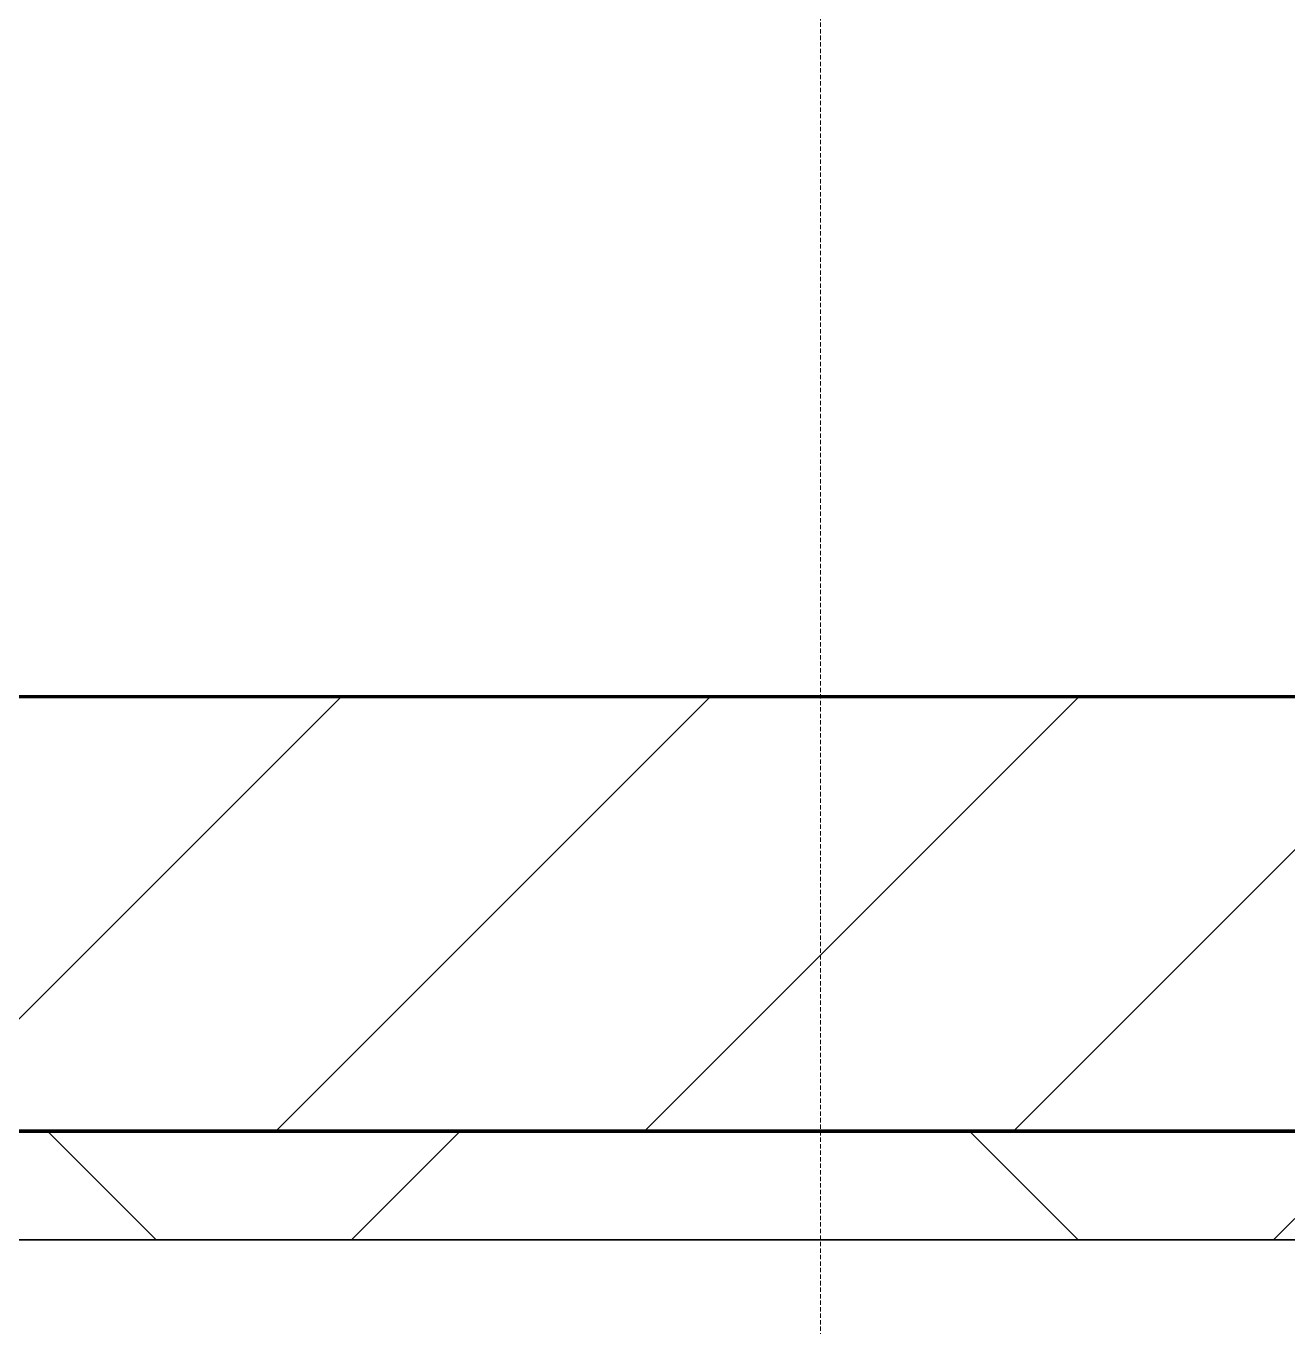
# Model space of a CAD drawing. Header units: millimetres. Extents: x -853228 to -774636, y -17776 to 22455.
# Drawn here: x -789448 to -788867, y 7854 to 8452 of the extents above; entities that cross this region are included whole.
import ezdxf

# ---------------------------------------------------------------- set-up
doc = ezdxf.new("R2010")
doc.units = ezdxf.units.MM
doc.linetypes.add('DPA_Hidden 50', pattern=[3, 2, -1])
for name, color, linetype, lineweight in [('A-DETL', 1, 'Continuous', 70), ('A-GLAZ-CURT', 2, 'Continuous', 9), ('A-WALL', 5, 'Continuous', 35), ('A-WALL-FNSH', 2, 'Continuous', 35), ('A-WALL-PATT', 1, 'Continuous', 35)]:
    doc.layers.add(name, color=color, linetype=linetype, lineweight=lineweight)

# ---------------------------------------------------------------- blocks, each defined once
blk = doc.blocks.new('PPLS-PP19_Custom Tile Pattern - Custom Tile Pattern-V71-4281-01 ENLARGED LOWER PLATFORM LEVEL - REFLECTED CEILING PLAN - SHEET 2')
at = {"layer": 'A-GLAZ-CURT'}
for p, q in [((-300, 0), (300, 0)), ((300, 0), (-300, 0)), ((-222.32, 0), (-205, 0)), ((-205, 0), (-222.32, 0)), ((195.99, 0), (213.31, 0)), ((213.31, 0), (195.99, 0)), ((230.06, 0), (300, 0)), ((-300, -50), (300, -50)), ((300, -50), (-300, -50))]:
    blk.add_line(p, q, dxfattribs=at)
at = {"layer": 'A-GLAZ-CURT', "flags": 128}
for points in [[(-222.06, 0), (-214.83, 0), (-207.71, 0), (-200.76, 0), (-194.02, 0), (-187.54, 0), (-181.38, 0), (-175.58, 0), (-170.25, 0), (-165.64, 0), (-162.01, 0), (-159.53, 0), (-157.46, 0), (-154.52, 0), (-149.42, 0), (-141.84, 0), (-132.81, 0), (-126.08, 0)], [(-125.17, 0), (-128.55, 0), (-134.16, 0), (-140.03, 0), (-145.5, 0), (-150.63, 0), (-155.53, 0), (-160.27, 0), (-164.95, 0), (-169.65, 0), (-174.47, 0), (-179.49, 0), (-184.81, 0), (-190.44, 0), (-196.37, 0), (-202.58, 0), (-209.04, 0), (-215.73, 0)]]:
    blk.add_lwpolyline(points, dxfattribs=at)
at = {"layer": 'A-GLAZ-CURT'}
for points, knots in [([(-104.69, 0), (-113.82, 0), (-145.23, 0), (-202.69, 0), (-262.56, 0), (-294.48, 0), (-300, 0)], [-18088.99392, -18088.99392, -18088.99392, -18088.99392, -17136.203329, -15131.813646, -13729.592194, -13439.944408, -13439.944408, -13439.944408, -13439.944408]), ([(-173.9, 0), (-177.94, 0), (-186.36, 0), (-209.77, 0), (-232.01, 0), (-255.22, 0), (-262.59, 0), (-264.9, 0), (-265.4, 0)], [-1992.329615, -1992.329615, -1992.329615, -1992.329615, -1755.085331, -1400.429864, -858.079193, -543.655514, -208.940337, 0, 0, 0, 0]), ([(-241.69, 0), (-235.16, 0), (-225.26, 0), (-213.1, 0), (-200.2, 0), (-187.68, 0), (-178.19, 0), (-173.42, 0)], [-5370.88094, -5370.88094, -5370.88094, -5370.88094, -5017.494783, -4832.723979, -4666.091899, -4349.945572, -4109.479881, -4109.479881, -4109.479881, -4109.479881]), ([(-241.18, 0), (-216.61, 0), (-171.42, 0), (-129.95, 0), (-110.8, 0), (-99.5, 0), (-91.46, 0)], [-4214.142872, -4214.142872, -4214.142872, -4214.142872, -2700.551212, -1002.059161, -460.363443, 0, 0, 0, 0]), ([(-133.82, 0), (-135.51, 0), (-137.8, 0), (-149.31, 0), (-162.01, 0), (-177.91, 0), (-199.46, 0), (-216.65, 0), (-231.26, 0), (-233.46, 0), (-234, 0)], [-2731.647847, -2731.647847, -2731.647847, -2731.647847, -2418.507304, -2308.929706, -2113.765672, -1763.376603, -1422.553702, -978.033455, -846.069444, -682.911962, -682.911962, -682.911962, -682.911962]), ([(-223.63, 0), (-219.39, 0), (-206.17, 0), (-188.58, 0), (-169.02, 0), (-152.12, 0), (-136.84, 0), (-127.33, 0), (-124.19, 0), (-123.43, 0), (-123.28, 0)], [-5463.295695, -5463.295695, -5463.295695, -5463.295695, -5161.076232, -4739.070012, -4465.409639, -4149.119819, -3839.893365, -3647.167523, -3488.92562, -3439.852845, -3439.852845, -3439.852845, -3439.852845]), ([(-137.88, 0), (-140.56, 0), (-147.66, 0), (-147.69, 0), (-158.72, 0), (-168.55, 0), (-172.54, 0), (-172.83, 0)], [-3187.727384, -3187.727384, -3187.727384, -3187.727384, -2919.378265, -2477.344047, -2237.412286, -2029.680487, -2013.119448, -2013.119448, -2013.119448, -2013.119448]), ([(-172.76, 0), (-170.8, 0), (-165.31, 0), (-158.7, 0), (-157.22, 0)], [-4098.417653, -4098.417653, -4098.417653, -4098.417653, -4000.813434, -3840.635403, -3840.635403, -3840.635403, -3840.635403]), ([(-152.35, 0), (-151.03, 0), (-147.71, 0), (-143.57, 0), (-138.62, 0)], [-3494.978217, -3494.978217, -3494.978217, -3494.978217, -3371.022232, -3227.460399, -3227.460399, -3227.460399, -3227.460399]), ([(-118.78, 0), (-121.86, 0), (-126.28, 0), (-136.96, 0), (-147.46, 0), (-150.03, 0), (-150.57, 0)], [-5938.474035, -5938.474035, -5938.474035, -5938.474035, -5700.061948, -5508.838257, -5298.784692, -5196.16478, -5196.16478, -5196.16478, -5196.16478]), ([(-150.34, 0), (-150.07, 0), (-147.75, 0), (-142.6, 0), (-127.26, 0), (-107.3, 0), (-90.42, 0), (-75.26, 0), (-68.41, 0), (-65.12, 0), (-63.63, 0)], [-4948.728362, -4948.728362, -4948.728362, -4948.728362, -4883.323924, -4440.880425, -4054.690705, -3793.097032, -3402.597032, -3144.956779, -3050.982048, -2969.237017, -2969.237017, -2969.237017, -2969.237017]), ([(-104.11, 0), (-105.72, 0), (-117.58, 0), (-130.52, 0), (-147.74, 0), (-149.07, 0)], [-7090.9346, -7090.9346, -7090.9346, -7090.9346, -7004.680444, -6449.282163, -6277.220794, -6277.220794, -6277.220794, -6277.220794]), ([(-148.23, 0), (-146.94, 0), (-140.15, 0), (-137.28, 0), (-133.93, 0), (-128.78, 0), (-126.5, 0)], [-6162.058746, -6162.058746, -6162.058746, -6162.058746, -6017.569127, -5560.701257, -5364.112219, -5231.017328, -5231.017328, -5231.017328, -5231.017328]), ([(-104.72, 0), (-111.88, 0), (-123.44, 0), (-139.03, 0), (-146.11, 0), (-146.95, 0)], [-1331.084425, -1331.084425, -1331.084425, -1331.084425, -945.742622, -741.901385, -489.130243, -489.130243, -489.130243, -489.130243]), ([(-146.69, 0), (-146.59, 0), (-145.49, 0), (-135.69, 0), (-128.29, 0), (-125.15, 0)], [-420.34245, -420.34245, -420.34245, -420.34245, -406.956646, -290.263673, 0, 0, 0, 0]), ([(-127.41, 0), (-131.63, 0), (-133.16, 0), (-134.09, 0), (-134.15, 0)], [-8540.990293, -8540.990293, -8540.990293, -8540.990293, -8266.114998, -8246.473386, -8246.473386, -8246.473386, -8246.473386]), ([(-134.15, 0), (-133.32, 0), (-130.31, 0), (-117.33, 0), (-92.04, 0), (-74.02, 0), (-62.74, 0), (-60.36, 0), (-59.97, 0)], [-7657.439573, -7657.439573, -7657.439573, -7657.439573, -7293.749979, -6839.55839, -6236.997189, -5713.340575, -5140.470607, -5006.787413, -5006.787413, -5006.787413, -5006.787413]), ([(-120.13, 0), (-120.14, 0), (-120.24, 0), (-121.3, 0), (-129.25, 0), (-133.82, 0)], [-2933.992132, -2933.992132, -2933.992132, -2933.992132, -2920.575025, -2840.280255, -2731.647847, -2731.647847, -2731.647847, -2731.647847]), ([(-113.43, 0), (-113.44, 0), (-113.96, 0), (-119.73, 0), (-125.43, 0), (-127.03, 0), (-127.41, 0)], [-328.499627, -328.499627, -328.499627, -328.499627, -282.672656, -98.539552, -24.539552, 0, 0, 0, 0]), ([(-126.5, 0), (-122.44, 0), (-108.71, 0), (-86.68, 0), (-63.44, 0), (-54.4, 0), (-48.53, 0), (-30.79, 0), (-18.03, 0), (8.61, 0), (15.02, 0), (22.91, 0), (29.19, 0), (32.71, 0), (33.96, 0)], [-5231.017328, -5231.017328, -5231.017328, -5231.017328, -4994.692869, -4542.524482, -4008.285538, -3689.699207, -3546.54457, -3315.260113, -2864.387349, -2439.246196, -2084.094819, -1956.422387, -1818.904206, -1743.672443, -1743.672443, -1743.672443, -1743.672443]), ([(-125.15, 0), (-124.93, 0), (-121.96, 0), (-113.85, 0), (-106.24, 0), (-103.8, 0)], [-3362.7396, -3362.7396, -3362.7396, -3362.7396, -3342.215224, -3074.362186, -2945.541647, -2945.541647, -2945.541647, -2945.541647]), ([(-122.08, 0), (-122.01, 0), (-121.69, 0), (-121.2, 0), (-120.88, 0)], [-3136.336417, -3136.336417, -3136.336417, -3136.336417, -3110.304437, -3035.164275, -3035.164275, -3035.164275, -3035.164275]), ([(-36.33, 0), (-36.43, 0), (-37.27, 0), (-45.02, 0), (-46.13, 0), (-60.59, 0), (-81.23, 0), (-99.51, 0), (-114.02, 0), (-117.28, 0), (-118.78, 0)], [-1855.773136, -1855.773136, -1855.773136, -1855.773136, -1810.870157, -1672.078046, -1405.135169, -1060.00838, -740.068933, -229.489605, -116.330425, 0, 0, 0, 0]), ([(-117.74, 0), (-117.19, 0), (-114.78, 0), (-113.43, 0), (-113.43, 0)], [-821.249067, -821.249067, -821.249067, -821.249067, -394.672656, -330.879064, -330.879064, -330.879064, -330.879064]), ([(-103.84, 0), (-105.71, 0), (-111.9, 0), (-116.56, 0), (-117.56, 0)], [-1614.397613, -1614.397613, -1614.397613, -1614.397613, -1433.981041, -985.49888, -985.49888, -985.49888, -985.49888]), ([(-115.82, 0), (-114.96, 0), (-110.41, 0), (-96.78, 0), (-71.33, 0), (-50.77, 0), (-35.69, 0), (-34.87, 0)], [-5724.064692, -5724.064692, -5724.064692, -5724.064692, -5430.283136, -5103.229623, -4799.173296, -4065.652676, -4022.981089, -4022.981089, -4022.981089, -4022.981089]), ([(-34.84, 0), (-36.75, 0), (-43.56, 0), (-56.24, 0), (-75.59, 0), (-94, 0), (-112.01, 0), (-114.94, 0), (-115.63, 0)], [-1924.465732, -1924.465732, -1924.465732, -1924.465732, -1792.521578, -1466.981642, -1208.454564, -789.402658, -501.969187, -243.577221, -243.577221, -243.577221, -243.577221]), ([(-34.86, 0), (-40.38, 0), (-54.4, 0), (-76.73, 0), (-96.09, 0), (-103.81, 0)], [-8479.276053, -8479.276053, -8479.276053, -8479.276053, -8073.216054, -7508.296369, -7096.24814, -7096.24814, -7096.24814, -7096.24814]), ([(-72.93, 0), (-75.51, 0), (-84.65, 0), (-96.04, 0), (-103.8, 0)], [-19442.345229, -19442.345229, -19442.345229, -19442.345229, -18935.241197, -18120.169593, -18120.169593, -18120.169593, -18120.169593]), ([(-86.16, 0), (-91.37, 0), (-97.16, 0), (-103.31, 0), (-103.8, 0)], [-1681.3698, -1681.3698, -1681.3698, -1681.3698, -1374.161226, -1347.606515, -1347.606515, -1347.606515, -1347.606515]), ([(-103.63, 0), (-102.87, 0), (-96.51, 0), (-85.29, 0), (-71.67, 0), (-65.93, 0), (-65.07, 0)], [-2942.39715, -2942.39715, -2942.39715, -2942.39715, -2902.289527, -2605.247022, -2322.099534, -2241.8264, -2241.8264, -2241.8264, -2241.8264]), ([(-36.62, 0), (-36.62, 0), (-40.35, 0), (-44.32, 0), (-58.97, 0), (-82.6, 0), (-97.15, 0), (-102.96, 0)], [-4069.478503, -4069.478503, -4069.478503, -4069.478503, -3858.647035, -3538.256648, -2842.901703, -2193.204658, -1642.498133, -1642.498133, -1642.498133, -1642.498133]), ([(-91.46, 0), (-90.09, 0), (-84.7, 0), (-77.43, 0), (-72.73, 0), (-72.64, 0), (-72.64, 0)], [-19832.387487, -19832.387487, -19832.387487, -19832.387487, -19753.885894, -19541.04734, -19478.625389, -19471.062469, -19471.062469, -19471.062469, -19471.062469]), ([(-63.96, 0), (-64.13, 0), (-72.5, 0), (-80.63, 0), (-86.16, 0)], [-2171.769325, -2171.769325, -2171.769325, -2171.769325, -2007.031671, -1681.3698, -1681.3698, -1681.3698, -1681.3698]), ([(-35.02, 0), (-38.01, 0), (-45.75, 0), (-56.37, 0), (-71.66, 0), (-77.83, 0), (-82.66, 0), (-83.28, 0), (-83.28, 0)], [-2573.486295, -2573.486295, -2573.486295, -2573.486295, -2413.671296, -2161.752162, -2006.592567, -1646.621388, -1424.436217, -1393.971743, -1393.971743, -1393.971743, -1393.971743]), ([(-83.28, 0), (-83.28, 0), (-82.91, 0), (-76.14, 0), (-62.97, 0), (-48.14, 0), (-38.06, 0), (-35.37, 0), (-34.86, 0)], [-1393.4169, -1393.4169, -1393.4169, -1393.4169, -1353.722004, -1274.333717, -1073.56893, -651.549973, -296.515819, -216.731361, -216.731361, -216.731361, -216.731361]), ([(-66.39, 0), (-66.39, 0), (-63.63, 0), (-53.63, 0), (-34.42, 0), (-29.82, 0), (-29.19, 0)], [-2493.31794, -2493.31794, -2493.31794, -2493.31794, -2315.303971, -1809.437387, -963.711516, -666.19313, -666.19313, -666.19313, -666.19313]), ([(-34.88, 0), (-40.72, 0), (-53.77, 0), (-65.77, 0), (-66.37, 0), (-66.38, 0)], [-3313.731613, -3313.731613, -3313.731613, -3313.731613, -2981.410125, -2542.574734, -2498.224237, -2498.224237, -2498.224237, -2498.224237]), ([(-63.63, 0), (-61.49, 0), (-57.39, 0), (-54.49, 0), (-45.2, 0), (-40.79, 0), (-40.46, 0), (-40.44, 0)], [-2969.237017, -2969.237017, -2969.237017, -2969.237017, -2851.217951, -2734.127174, -2474.780881, -2410.990208, -2350.645972, -2350.645972, -2350.645972, -2350.645972]), ([(-58.83, 0), (-58.37, 0), (-57.29, 0), (-54.23, 0), (-46.33, 0), (-42.62, 0), (-41.76, 0)], [-4859.52896, -4859.52896, -4859.52896, -4859.52896, -4680.891996, -4469.85053, -4321.566175, -4270.495146, -4270.495146, -4270.495146, -4270.495146]), ([(-51.83, 0), (-51.83, 0), (-51.78, 0), (-47.4, 0), (-46.01, 0), (-40.22, 0), (-36.78, 0)], [-632.814994, -632.814994, -632.814994, -632.814994, -627.965721, -508.377888, -260.442412, 0, 0, 0, 0]), ([(-34.85, 0), (-38.29, 0), (-45.21, 0), (-51.43, 0), (-51.79, 0)], [-1018.062015, -1018.062015, -1018.062015, -1018.062015, -819.71621, -644.910881, -644.910881, -644.910881, -644.910881]), ([(-41.76, 0), (-39.9, 0), (-37.72, 0), (-36.92, 0), (-36.77, 0)], [-4270.495146, -4270.495146, -4270.495146, -4270.495146, -4161.040818, -4106.245333, -4106.245333, -4106.245333, -4106.245333]), ([(-36.78, 0), (-32.43, 0), (-19.22, 0), (8.83, 0), (43.36, 0), (70.92, 0), (82.12, 0), (83.66, 0)], [-6191.144455, -6191.144455, -6191.144455, -6191.144455, -5862.463379, -5340.621928, -4573.028122, -4094.177415, -3869.465285, -3869.465285, -3869.465285, -3869.465285]), ([(30.82, 0), (29.27, 0), (20.14, 0), (3.54, 0), (-16.08, 0), (-33.25, 0), (-35.36, 0)], [-10462.034656, -10462.034656, -10462.034656, -10462.034656, -10363.088938, -9884.23066, -9424.652049, -9212.222993, -9212.222993, -9212.222993, -9212.222993]), ([(-34.87, 0), (-34.77, 0), (-33.13, 0), (-28.88, 0), (-26.95, 0), (-26.54, 0)], [-9066.740223, -9066.740223, -9066.740223, -9066.740223, -9057.163041, -8919.836787, -8834.607043, -8834.607043, -8834.607043, -8834.607043]), ([(-34.82, 0), (-33.99, 0), (-32.57, 0), (-29.94, 0), (-28.57, 0)], [-214.457191, -214.457191, -214.457191, -214.457191, -83.513472, 0, 0, 0, 0]), ([(-34.63, 0), (-26.29, 0), (-11.99, 0), (4.23, 0), (9.64, 0), (10.14, 0), (10.18, 0)], [-4019.024145, -4019.024145, -4019.024145, -4019.024145, -3589.737505, -3285.047089, -3066.359526, -3044.715262, -3044.715262, -3044.715262, -3044.715262]), ([(-26.75, 0), (-27.82, 0), (-30.83, 0), (-33.96, 0), (-34.59, 0)], [-8718.362214, -8718.362214, -8718.362214, -8718.362214, -8532.293389, -8485.872555, -8485.872555, -8485.872555, -8485.872555]), ([(76.63, 0), (74.8, 0), (67.65, 0), (53.52, 0), (37, 0), (24.07, 0), (12.82, 0), (-2.9, 0), (-20.62, 0), (-29.57, 0), (-34, 0), (-34.13, 0)], [-3095.572228, -3095.572228, -3095.572228, -3095.572228, -2950.589685, -2634.532728, -2313.748533, -2106.613311, -1925.670641, -1617.263037, -1290.787923, -1039.307308, -1031.857409, -1031.857409, -1031.857409, -1031.857409]), ([(31.18, 0), (25.97, 0), (11.99, 0), (-10.25, 0), (-26.66, 0), (-33.97, 0)], [-4496.803627, -4496.803627, -4496.803627, -4496.803627, -4222.080604, -3745.412743, -3330.96565, -3330.96565, -3330.96565, -3330.96565]), ([(9.32, 0), (9.08, 0), (7.65, 0), (2.57, 0), (-12.23, 0), (-23.39, 0), (-31.26, 0), (-33.8, 0)], [-2922.926651, -2922.926651, -2922.926651, -2922.926651, -2882.788014, -2720.818881, -2518.50168, -2125.455881, -1948.617768, -1948.617768, -1948.617768, -1948.617768]), ([(-33.34, 0), (-33.34, 0), (-32.93, 0), (-31.16, 0), (-30.52, 0)], [-2415.024266, -2415.024266, -2415.024266, -2415.024266, -2357.633367, -2323.618664, -2323.618664, -2323.618664, -2323.618664]), ([(70.61, 0), (66.16, 0), (55.8, 0), (39.61, 0), (24.74, 0), (2.64, 0), (-17.84, 0), (-30.57, 0), (-31.82, 0), (-32, 0)], [-4647.237329, -4647.237329, -4647.237329, -4647.237329, -4326.416877, -4098.545751, -3766.694881, -3333.063701, -2994.501669, -2698.150104, -2614.070998, -2614.070998, -2614.070998, -2614.070998]), ([(-30.76, 0), (-30.73, 0), (-29.99, 0), (-23.47, 0), (-15.75, 0), (-15.19, 0)], [-54176.191683, -54176.191683, -54176.191683, -54176.191683, -54157.274271, -53749.15266, -53717.791567, -53717.791567, -53717.791567, -53717.791567]), ([(-30.52, 0), (-27.11, 0), (-17.83, 0), (5.99, 0), (22.06, 0), (37.44, 0), (45.92, 0), (57.76, 0), (64.47, 0), (72.74, 0), (75.22, 0), (76.03, 0), (76.21, 0)], [-2323.618664, -2323.618664, -2323.618664, -2323.618664, -2142.497158, -1716.209403, -1206.526904, -1089.329421, -901.315459, -753.071572, -495.328968, -421.953223, -334.951786, -290.452333, -290.452333, -290.452333, -290.452333]), ([(-13, 0), (-14.35, 0), (-17.68, 0), (-25.97, 0), (-29.52, 0), (-30.21, 0)], [-55207.591944, -55207.591944, -55207.591944, -55207.591944, -54789.006179, -54461.685999, -54290.791712, -54290.791712, -54290.791712, -54290.791712]), ([(8.33, 0), (8.19, 0), (7.18, 0), (0.32, 0), (-13.89, 0), (-24.92, 0), (-29.03, 0)], [-3574.286521, -3574.286521, -3574.286521, -3574.286521, -3526.962355, -3285.499107, -2903.012179, -2680.714891, -2680.714891, -2680.714891, -2680.714891]), ([(-28.98, 0), (-28.66, 0), (-27.39, 0), (-24.45, 0), (-22.56, 0)], [-166.548282, -166.548282, -166.548282, -166.548282, -102.06493, 0, 0, 0, 0]), ([(-28.57, 0), (-26.93, 0), (-20.29, 0), (-11.45, 0), (2.08, 0), (13.15, 0), (21.24, 0), (24.62, 0), (24.72, 0), (24.72, 0)], [-5361.429781, -5361.429781, -5361.429781, -5361.429781, -5261.36855, -5050.479954, -4785.90057, -4596.498881, -4445.288762, -4384.376941, -4376.041937, -4376.041937, -4376.041937, -4376.041937]), ([(-22.56, 0), (-20.27, 0), (-17.03, 0), (-11.36, 0), (-7.66, 0), (-6.6, 0), (-6.44, 0)], [-56468.192263, -56468.192263, -56468.192263, -56468.192263, -56344.022017, -56303.229861, -56166.290093, -56124.392176, -56124.392176, -56124.392176, -56124.392176]), ([(-15.19, 0), (-13.07, 0), (7.48, 0), (42.82, 0), (88.72, 0), (120.63, 0), (138.28, 0), (138.53, 0)], [-461.142613, -461.142613, -461.142613, -461.142613, -429.606584, -390.253598, -346.313304, -291.370682, -290.5735, -290.5735, -290.5735, -290.5735]), ([(-6.54, 0), (-6.73, 0), (-7.2, 0), (-7.6, 0), (-7.79, 0)], [-56009.792147, -56009.792147, -56009.792147, -56009.792147, -55949.290093, -55895.192118, -55895.192118, -55895.192118, -55895.192118]), ([(-2.63, 0), (-2.47, 0), (-1.22, 0), (4.92, 0), (15.97, 0), (22.54, 0), (24.49, 0)], [-226.825321, -226.825321, -226.825321, -226.825321, -220.269177, -206.416616, -198.214427, -187.717507, -187.717507, -187.717507, -187.717507]), ([(33.8, 0), (28.02, 0), (11.7, 0), (3.08, 0), (-1.67, 0), (-2.25, 0)], [-305.040949, -305.040949, -305.040949, -305.040949, -285.83788, -246.234814, -234.646884, -234.646884, -234.646884, -234.646884]), ([(24.69, 0), (24.54, 0), (20.99, 0), (15.48, 0), (10.8, 0), (9.63, 0)], [-4368.572414, -4368.572414, -4368.572414, -4368.572414, -4306.476363, -4080.000647, -3772.857994, -3772.857994, -3772.857994, -3772.857994]), ([(18.16, 0), (19.15, 0), (24.25, 0), (25.66, 0), (26.12, 0)], [-5700.113719, -5700.113719, -5700.113719, -5700.113719, -5554.232259, -5302.431367, -5302.431367, -5302.431367, -5302.431367]), ([(102.55, 0), (100.18, 0), (92.35, 0), (85.59, 0), (74.4, 0), (62.26, 0), (51.85, 0), (43.81, 0), (29.53, 0), (20.67, 0), (18.85, 0), (18.16, 0)], [-7719.716255, -7719.716255, -7719.716255, -7719.716255, -7531.75727, -7135.649961, -6924.452779, -6738.82075, -6548.303034, -6314.283804, -6135.05769, -5972.647715, -5832.674503, -5832.674503, -5832.674503, -5832.674503]), ([(27.44, 0), (27.9, 0), (29.21, 0), (32.11, 0), (33.55, 0)], [-5037.309798, -5037.309798, -5037.309798, -5037.309798, -4887.603822, -4772.18823, -4772.18823, -4772.18823, -4772.18823]), ([(53.18, 0), (53.06, 0), (52.22, 0), (44.99, 0), (36.46, 0), (30.82, 0)], [-622.740158, -622.740158, -622.740158, -622.740158, -566.066452, -360.610861, 0, 0, 0, 0]), ([(102.17, 0), (98.39, 0), (75.01, 0), (51.16, 0), (31.18, 0)], [-71.167037, -71.167037, -71.167037, -71.167037, -59.610984, 0, 0, 0, 0]), ([(34.04, 0), (37.62, 0), (48.71, 0), (71.92, 0), (100.57, 0), (116.36, 0), (128.63, 0), (128.95, 0)], [-134.765574, -134.765574, -134.765574, -134.765574, -118.513713, -97.899267, -63.759246, -39.050993, -35.895543, -35.895543, -35.895543, -35.895543]), ([(34.04, 0), (34.73, 0), (40.19, 0), (53.39, 0), (71.67, 0), (84.83, 0), (86.01, 0), (92.51, 0), (94.33, 0)], [-4759.436298, -4759.436298, -4759.436298, -4759.436298, -4705.298446, -4353.683244, -3960.84581, -3759.045785, -3336.541051, -2783.776468, -2783.776468, -2783.776468, -2783.776468]), ([(103.09, 0), (101.08, 0), (86.31, 0), (63.34, 0), (42.28, 0), (34.73, 0), (34.07, 0)], [-375.435014, -375.435014, -375.435014, -375.435014, -369.147452, -330.153101, -307.516438, -305.345805, -305.345805, -305.345805, -305.345805]), ([(34.08, 0), (35.67, 0), (40.64, 0), (51.19, 0), (58.74, 0), (61.34, 0), (61.45, 0)], [-1741.400377, -1741.400377, -1741.400377, -1741.400377, -1645.594513, -1443.202566, -1228.752106, -1120.932285, -1120.932285, -1120.932285, -1120.932285]), ([(168.37, 0), (167.68, 0), (162.47, 0), (147.02, 0), (109.77, 0), (76.86, 0), (57.82, 0), (46.51, 0), (41.18, 0), (36.02, 0), (35.54, 0), (35.54, 0)], [-543.375029, -543.375029, -543.375029, -543.375029, -530.793311, -458.593899, -401.860199, -357.622665, -341.267687, -334.000314, -326.15566, -319.318397, -317.489778, -317.489778, -317.489778, -317.489778]), ([(36.29, 0), (37.77, 0), (48.82, 0), (64.79, 0), (95.91, 0), (124.45, 0), (132.42, 0), (134.6, 0)], [-314.598523, -314.598523, -314.598523, -314.598523, -305.899624, -287.17622, -249.500363, -194.761443, -152.241002, -152.241002, -152.241002, -152.241002]), ([(61.47, 0), (61.47, 0), (61.21, 0), (54.61, 0), (53.71, 0), (53.56, 0)], [-1113.311073, -1113.311073, -1113.311073, -1113.311073, -1096.402191, -891.204116, -747.28819, -747.28819, -747.28819, -747.28819]), ([(76.22, 0), (75.58, 0), (73.64, 0), (71.05, 0), (70.61, 0)], [-193.634889, -193.634889, -193.634889, -193.634889, -31.537676, 0, 0, 0, 0]), ([(94.4, 0), (94.4, 0), (94.64, 0), (97.81, 0), (101.09, 0), (102.96, 0)], [-2348.345796, -2348.345796, -2348.345796, -2348.345796, -2310.419338, -2233.599744, -2138.468978, -2138.468978, -2138.468978, -2138.468978]), ([(114.39, 0), (114.2, 0), (112.13, 0), (107.69, 0), (103.04, 0)], [-8148.58938, -8148.58938, -8148.58938, -8148.58938, -8105.191388, -7732.744891, -7732.744891, -7732.744891, -7732.744891]), ([(129.02, 0), (129.02, 0), (124.41, 0), (122.35, 0), (114.96, 0), (108.04, 0), (103.09, 0)], [-35.386604, -35.386604, -35.386604, -35.386604, -31.430235, -22.807238, -15.488593, 0, 0, 0, 0]), ([(103.99, 0), (105.34, 0), (110.87, 0), (120.79, 0), (139.94, 0), (163.31, 0), (185.23, 0), (193.62, 0), (194.69, 0), (194.79, 0)], [-2120.972547, -2120.972547, -2120.972547, -2120.972547, -2052.234781, -1843.028543, -1530.39897, -1095.004608, -529.74427, -295.064701, -265.121568, -265.121568, -265.121568, -265.121568]), ([(157.9, 0), (156.77, 0), (151.67, 0), (143.29, 0), (134.04, 0), (126.24, 0), (118.6, 0), (114.23, 0), (111.98, 0), (105.66, 0), (105.23, 0), (105.23, 0)], [-10292.955006, -10292.955006, -10292.955006, -10292.955006, -10098.273015, -9847.788484, -9677.714971, -9567.007022, -9453.21225, -9220.200448, -9012.77275, -8966.157302, -8929.495943, -8929.495943, -8929.495943, -8929.495943]), ([(105.26, 0), (105.52, 0), (111.01, 0), (112.65, 0), (113.59, 0)], [-8920.561005, -8920.561005, -8920.561005, -8920.561005, -8814.835624, -8577.462505, -8577.462505, -8577.462505, -8577.462505]), ([(128.58, 0), (128.8, 0), (130.16, 0), (139.26, 0), (152.67, 0), (161.24, 0), (162.19, 0), (162.75, 0)], [-633.326174, -633.326174, -633.326174, -633.326174, -627.736123, -618.981161, -602.094757, -592.980799, -581.414464, -581.414464, -581.414464, -581.414464]), ([(137.1, 0), (136, 0), (133.64, 0), (129.87, 0), (129.11, 0)], [-670.405967, -670.405967, -670.405967, -670.405967, -651.020627, -640.742133, -640.742133, -640.742133, -640.742133]), ([(193.8, 0), (193.33, 0), (190.11, 0), (183.13, 0), (171, 0), (161.95, 0), (161.28, 0), (158.35, 0), (157.85, 0), (157.77, 0)], [-11665.349007, -11665.349007, -11665.349007, -11665.349007, -11565.880756, -11105.624034, -10839.086983, -10768.332124, -10666.779182, -10580.760289, -10550.278881, -10550.278881, -10550.278881, -10550.278881]), ([(171.15, 0), (170.41, 0), (165.81, 0), (159.34, 0), (158.33, 0), (158.3, 0)], [-146.481389, -146.481389, -146.481389, -146.481389, -143.776725, -129.632772, -123.352749, -123.352749, -123.352749, -123.352749]), ([(159.07, 0), (159.13, 0), (160.84, 0), (164.66, 0), (169.73, 0), (171.92, 0)], [-115.643202, -115.643202, -115.643202, -115.643202, -114.681583, -87.660824, -71.660197, -71.660197, -71.660197, -71.660197]), ([(162.75, 0), (165.4, 0), (170.41, 0), (172.27, 0), (172.51, 0)], [-111.264224, -111.264224, -111.264224, -111.264224, -56.742688, -27.447494, -27.447494, -27.447494, -27.447494]), ([(247.1, 0), (246.76, 0), (245.04, 0), (238.34, 0), (226.56, 0), (221.1, 0), (200.27, 0), (182.99, 0), (174.27, 0), (169.67, 0), (168.99, 0)], [-9649.085549, -9649.085549, -9649.085549, -9649.085549, -9581.591397, -9406.094246, -9221.510254, -9016.44624, -8717.832359, -8253.978395, -8152.463617, -8069.855175, -8069.855175, -8069.855175, -8069.855175]), ([(215.22, 0), (214.62, 0), (210.55, 0), (203.98, 0), (187.54, 0), (175.3, 0), (169.49, 0)], [-203.825446, -203.825446, -203.825446, -203.825446, -198.527383, -184.406837, -162.427601, -142.916156, -142.916156, -142.916156, -142.916156]), ([(171.87, 0), (176.89, 0), (193.29, 0), (201.73, 0), (208.81, 0), (213.9, 0), (241.96, 0), (266.73, 0), (281.71, 0), (291.71, 0), (296.52, 0), (297.86, 0), (298.09, 0)], [-7967.359659, -7967.359659, -7967.359659, -7967.359659, -7784.112253, -7606.717214, -7289.299508, -7042.621073, -6582.165592, -6068.460911, -5766.029927, -5566.724884, -5280.360606, -5199.253518, -5199.253518, -5199.253518, -5199.253518]), ([(300, 0), (286.53, 0), (254.22, 0), (208.34, 0), (182.98, 0), (171.97, 0)], [-285.253232, -285.253232, -285.253232, -285.253232, -244.693688, -187.987675, -147.487487, -147.487487, -147.487487, -147.487487]), ([(172.07, 0), (177.66, 0), (187.87, 0), (201.08, 0), (207.47, 0), (213.96, 0), (215.11, 0)], [-255.364076, -255.364076, -255.364076, -255.364076, -237.955587, -223.92608, -215.862851, -208.75215, -208.75215, -208.75215, -208.75215]), ([(172.88, 0), (173.46, 0), (177.57, 0), (185.98, 0), (208.82, 0), (219.42, 0), (230.06, 0)], [-69.385921, -69.385921, -69.385921, -69.385921, -65.295536, -41.623857, -24.459831, 0, 0, 0, 0]), ([(300, 0), (288.22, 0), (262, 0), (230.43, 0), (219.94, 0), (219.02, 0)], [-12528.858583, -12528.858583, -12528.858583, -12528.858583, -11905.454923, -11162.864862, -10856.732305, -10856.732305, -10856.732305, -10856.732305]), ([(219.9, 0), (220.86, 0), (227.84, 0), (242.06, 0), (246.54, 0), (246.96, 0)], [-10670.940496, -10670.940496, -10670.940496, -10670.940496, -10511.382485, -9925.173265, -9834.877357, -9834.877357, -9834.877357, -9834.877357]), ([(284.76, 0), (284.76, 0), (285.09, 0), (287.47, 0), (293.59, 0), (297.76, 0), (300, 0)], [-4110.630118, -4110.630118, -4110.630118, -4110.630118, -4053.389046, -3959.664717, -3862.421465, -3746.95702, -3746.95702, -3746.95702, -3746.95702]), ([(297.38, 0), (295.84, 0), (291.62, 0), (285.38, 0), (284.87, 0)], [-4803.172655, -4803.172655, -4803.172655, -4803.172655, -4358.271401, -4143.037883, -4143.037883, -4143.037883, -4143.037883])]:
    blk.add_open_spline(points, degree=3, knots=knots, dxfattribs=at)
for points in [[(-39.84, 0), (-39.08, 0), (-38.11, 0), (-37.36, 0)], [(-36.29, 0), (-36.29, 0), (-35.76, 0), (-34.88, 0)], [(-29.03, 0), (-30.96, 0), (-32.91, 0), (-34.86, 0)], [(24.49, 0), (25.23, 0), (25.72, 0), (26.04, 0)], [(27.89, 0), (29.09, 0), (30.86, 0), (33.37, 0)], [(80.35, 0), (79.57, 0), (78.27, 0), (76.63, 0)], [(84.06, 0), (83.48, 0), (82.41, 0), (81.72, 0)], [(136.44, 0), (125.56, 0), (114.38, 0), (103.04, 0)], [(168.74, 0), (168.74, 0), (169.81, 0), (171.51, 0)], [(195.11, 0), (194.91, 0), (194.44, 0), (193.8, 0)]]:
    blk.add_open_spline(points, degree=3, dxfattribs=at)
blk = doc.blocks.new('PPLS-PP19_Custom Tile Pattern - Custom Tile Pattern-V72-4281-01 ENLARGED LOWER PLATFORM LEVEL - REFLECTED CEILING PLAN - SHEET 2')
at = {"layer": 'A-GLAZ-CURT'}
for p, q in [((-300, 0), (300, 0)), ((300, 0), (-300, 0)), ((-293.07, 0), (-290.2, 0)), ((-290.2, 0), (-293.07, 0)), ((-289.41, 0), (-275.75, 0)), ((-275.75, 0), (-289.41, 0)), ((-300, -50), (300, -50)), ((300, -50), (-300, -50))]:
    blk.add_line(p, q, dxfattribs=at)
at = {"layer": 'A-GLAZ-CURT', "flags": 128}
for points in [[(-300, 0), (-291.56, 0), (-283.3, 0), (-275.2, 0), (-267.26, 0), (-259.45, 0), (-251.77, 0), (-244.2, 0), (-236.74, 0), (-229.36, 0), (-222.06, 0)], [(-229.72, 0), (-236.97, 0), (-244.39, 0), (-251.96, 0), (-259.67, 0), (-267.51, 0), (-275.48, 0), (-283.55, 0), (-291.73, 0), (-300, 0)]]:
    blk.add_lwpolyline(points, dxfattribs=at)
at = {"layer": 'A-GLAZ-CURT'}
for points, knots in [([(-300, 0), (-284.65, 0), (-256.51, 0), (-231.96, 0), (-221.19, 0)], [-5323.127839, -5323.127839, -5323.127839, -5323.127839, -4502.809032, -3788.252883, -3788.252883, -3788.252883, -3788.252883]), ([(-221.2, 0), (-240.21, 0), (-262.29, 0), (-287.23, 0), (-289.02, 0)], [-14976.916924, -14976.916924, -14976.916924, -14976.916924, -13729.592194, -13633.654804, -13633.654804, -13633.654804, -13633.654804]), ([(-137.88, 0), (-140.56, 0), (-147.66, 0), (-147.69, 0), (-158.72, 0), (-174.02, 0), (-185.59, 0), (-209.77, 0), (-232.01, 0), (-255.22, 0), (-262.59, 0), (-264.9, 0), (-265.4, 0)], [-3187.727384, -3187.727384, -3187.727384, -3187.727384, -2919.378265, -2477.344047, -2237.412286, -2029.680487, -1755.085331, -1400.429864, -858.079193, -543.655514, -208.940337, 0, 0, 0, 0]), ([(-258.6, 0), (-257.91, 0), (-254.26, 0), (-241.25, 0), (-228.98, 0), (-221.61, 0), (-221.2, 0)], [-5722.54675, -5722.54675, -5722.54675, -5722.54675, -5657.471696, -5413.335975, -5017.494783, -4994.416325, -4994.416325, -4994.416325, -4994.416325])]:
    blk.add_open_spline(points, degree=3, knots=knots, dxfattribs=at)
blk.add_open_spline([(-290.14, 0), (-293.4, 0), (-296.69, 0), (-300, 0)], degree=3, dxfattribs=at)

msp = doc.modelspace()

# ---------------------------------------------------------------- hatches: boundary and pattern name
at = {"layer": 'A-WALL-PATT', "lineweight": 9}
h = msp.add_hatch(dxfattribs=at)
h.set_pattern_fill('FP_2', color=256, style=0, pattern_type=2)
h.set_pattern_definition([(45, (0, 0), (-84.852814, 84.852814), [])])
h.paths.add_polyline_path([(-786082.37, 7944.02), (-786082.37, 8144.02), (-801317.37, 8144.02), (-801317.37, 7944.02), (-786132.37, 7944.02)])
h = msp.add_hatch(dxfattribs=at)
h.set_pattern_fill('FP_3', color=256, style=0, pattern_type=2)
h.set_pattern_definition([(45, (0, 0), (-212.13203, 212.13203), []), (135, (0, 0), (-212.13203, -212.13203), [])])
h.paths.add_polyline_path([(-786132.37, 7894.02), (-786132.37, 7944.02), (-801317.37, 7944.02), (-801317.37, 7894.02), (-786496.63, 7894.02)])

# ---------------------------------------------------------------- linework, layer by layer
at = {"layer": 'A-DETL', "color": 55, "linetype": 'DPA_Hidden 50', "lineweight": 9}
msp.add_line((-789082.37, 4774.02), (-789082.37, 11694.02), dxfattribs=at)
at = {"layer": 'A-WALL', "color": 7, "lineweight": 70}
for p, q in [((-801317.37, 8144.02), (-786082.37, 8144.02)), ((-801267.37, 7944.02), (-786132.37, 7944.02)), ((-786132.37, 7944.02), (-801267.37, 7944.02))]:
    msp.add_line(p, q, dxfattribs=at)
at = {"layer": 'A-WALL-FNSH', "color": 250}
msp.add_line((-786132.37, 7894.02), (-801317.37, 7894.02), dxfattribs=at)

# ---------------------------------------------------------------- block references
at = {"layer": 'A-GLAZ-CURT', "rotation": 180}
for name, p in [('PPLS-PP19_Custom Tile Pattern - Custom Tile Pattern-V72-4281-01 ENLARGED LOWER PLATFORM LEVEL - REFLECTED CEILING PLAN - SHEET 2', (-789682.37, 7894.02)), ('PPLS-PP19_Custom Tile Pattern - Custom Tile Pattern-V71-4281-01 ENLARGED LOWER PLATFORM LEVEL - REFLECTED CEILING PLAN - SHEET 2', (-789082.37, 7894.02))]:
    msp.add_blockref(name, p, dxfattribs=at)

doc.saveas('drawing.dxf')
